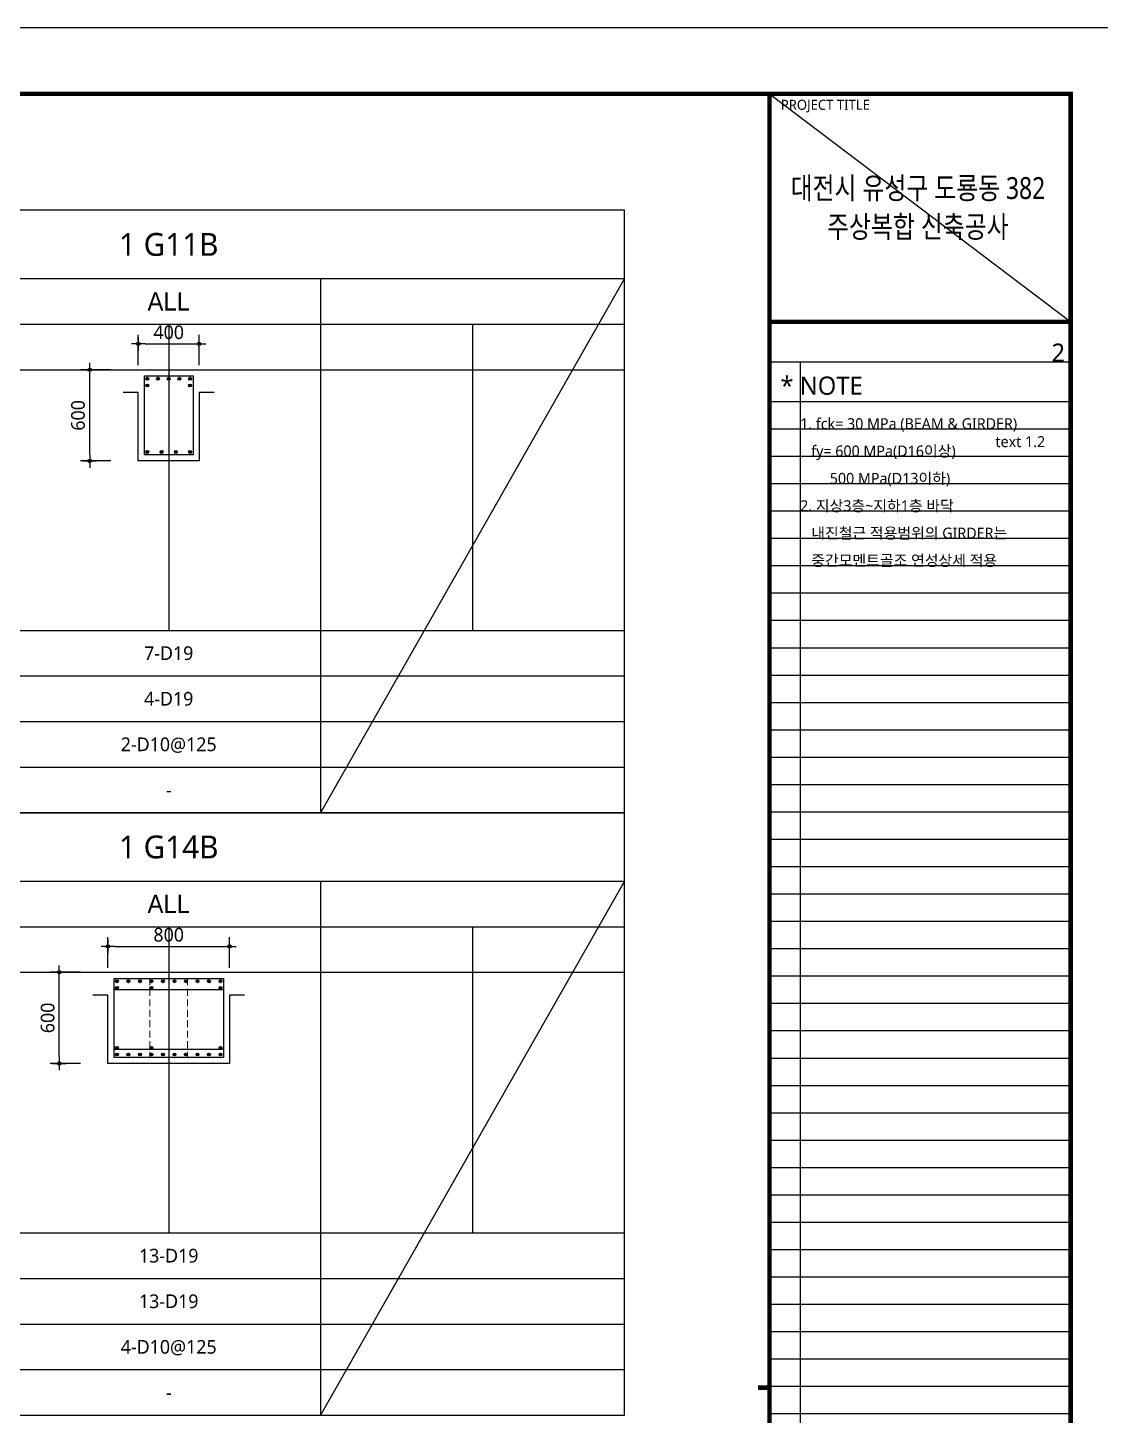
# Model space of a CAD drawing. Header units: millimetres. Extents: x 0 to 252030, y -124740 to 196020.
# Drawn here: x 169025 to 176085, y 115610 to 124740 of the extents above; entities that cross this region are included whole.
import ezdxf
from ezdxf.enums import TextEntityAlignment as Align

# ---------------------------------------------------------------- set-up
doc = ezdxf.new("R2010")
doc.units = ezdxf.units.MM
doc.header["$LTSCALE"] = 30
doc.linetypes.add('HID', pattern=[2.3, 1.5, -0.8])
doc.layers.get('DEFPOINTS').update_dxf_attribs({"color": 142})
for name, color, linetype in [('0-SEC1', 3, 'Continuous'), ('CON', 2, 'Continuous'), ('DIM', 7, 'Continuous'), ('ETC', 7, 'Continuous'), ('S-철근', 3, 'Continuous'), ('SHEET', 7, 'Continuous'), ('TEX', 3, 'Continuous'), ('TXT', 3, 'Continuous'), ('XR-FORM_(도룡동)$0$AA-SHEET', 9, 'Continuous'), ('XR-FORM_(도룡동)$0$Sheet', 7, 'Continuous'), ('XR-FORM_(도룡동)$0$Sheet-text', 3, 'Continuous')]:
    doc.layers.add(name, color=color, linetype=linetype)
doc.layers.add('TieBar', color=7, linetype='HID', lineweight=0)
doc.styles.get("Standard").update_dxf_attribs({"font": 'malgun.ttf'})
doc.styles.add('XR-FORM_(도룡동)$3$맑은고딕', font='malgun.ttf')
doc.styles.add('돋움', font='Dotum.ttf')
doc.styles.add('맑은 고딕', font='malgun.ttf')
doc.dimstyles.new('30NDIM', dxfattribs={"dimscale": 50, "dimtxt": 3, "dimasz": 1.5, "dimexe": 2, "dimexo": 6, "dimgap": 1, "dimtad": 1, "dimdec": 0, "dimrnd": 0.25, "dimzin": 0, "dimdsep": 46, "dimtxsty": 'Standard', "dimblk": 'Z_DOT', "dimcen": 5, "dimclrd": 256, "dimclre": 256, "dimclrt": 3, "dimadec": 0, "dimazin": 0, "dimtm": 1e-09, "dimtfac": 1, "dimtdec": 0, "dimtix": 1, "dimtmove": 2, "dimatfit": 1, "dimldrblk": 'Z_DOT', "dimfxl": 1, "dimtolj": 1, "dimtzin": 0, "dimarcsym": 0})

# ---------------------------------------------------------------- blocks, each defined once
blk = doc.blocks.new('4등분')
at = {"layer": 'DEFPOINTS'}
for p, q in [((1000, 3214.5), (1000, 1200)), ((3000, 3214.5), (3000, 1200)), ((5000, 3214.5), (5000, 1200)), ((0, 2914.5), (6000, 2914.5))]:
    blk.add_line(p, q, dxfattribs=at)
at = {"layer": 'SHEET'}
blk.add_line((0, 3514.5), (6000, 3514.5), dxfattribs=at)
at = {"layer": 'SHEET', "color": 6}
for p, q in [((2000, 3514.5), (2000, 0)), ((4000, 3514.5), (4000, 0)), ((0, 3214.5), (6000, 3214.5)), ((0, 1200), (6000, 1200)), ((0, 900), (6000, 900)), ((0, 600), (6000, 600)), ((0, 300), (6000, 300))]:
    blk.add_line(p, q, dxfattribs=at)
at = {"layer": 'SHEET'}
blk.add_lwpolyline([(6000, 3964.5), (0, 3964.5), (0, 0), (6000, 0)], close=True, dxfattribs=at)
blk = doc.blocks.new('XR-FORM_(도룡동)$0$S')
at = {"layer": 'DEFPOINTS'}
for p, q in [((75750, 52950), (82250, 52950)), ((75640, 52073), (82226, 52073)), ((76315, 52073), (76315, 20700)), ((82250, 51196), (75640, 51196)), ((82250, 50596), (75640, 50596)), ((82250, 49996), (75640, 49996)), ((82250, 49396), (75640, 49396)), ((82250, 48796), (75640, 48796)), ((82250, 48196), (75640, 48196)), ((82250, 47596), (75640, 47596)), ((82250, 46996), (75640, 46996)), ((82250, 46396), (75640, 46396)), ((82250, 45796), (75640, 45796)), ((82250, 45196), (75640, 45196)), ((82250, 44596), (75640, 44596)), ((82250, 43996), (75640, 43996)), ((82250, 43396), (75640, 43396)), ((82250, 42796), (75640, 42796)), ((82250, 42196), (75640, 42196)), ((82250, 41596), (75640, 41596)), ((82250, 40996), (75640, 40996)), ((82250, 40396), (75640, 40396)), ((82250, 39796), (75640, 39796)), ((82250, 39196), (75640, 39196)), ((82250, 38596), (75640, 38596)), ((82250, 37996), (75640, 37996)), ((82250, 37396), (75640, 37396)), ((82250, 36796), (75640, 36796)), ((82250, 36196), (75640, 36196)), ((82250, 35596), (75640, 35596)), ((82250, 34996), (75640, 34996)), ((82250, 34396), (75640, 34396)), ((82250, 33796), (75640, 33796)), ((82250, 33196), (75640, 33196)), ((82250, 32596), (75640, 32596)), ((82250, 31996), (75640, 31996)), ((82250, 31396), (75640, 31396)), ((82250, 30796), (75640, 30796)), ((82250, 30196), (75640, 30196)), ((82250, 29596), (75640, 29596)), ((82250, 28996), (75640, 28996))]:
    blk.add_line(p, q, dxfattribs=at)
at = {"layer": 'XR-FORM_(도룡동)$0$AA-SHEET', "const_width": 99.9}
blk.add_lwpolyline([(75750, 52950), (82250, 52950)], dxfattribs=at)
at = {"layer": 'XR-FORM_(도룡동)$0$Sheet', "const_width": 100}
blk.add_lwpolyline([(1850, 57950), (82250, 57950), (82250, 1200), (1850, 1200)], close=True, dxfattribs=at)
for points in [[(75640, 57950), (75640, 1200)], [(75640, 52950), (82250, 52950)]]:
    blk.add_lwpolyline(points, dxfattribs=at)
at = {"layer": 'XR-FORM_(도룡동)$0$Sheet', "linetype": 'Continuous', "const_width": 100}
blk.add_lwpolyline([(75640, 29575), (75390, 29575)], dxfattribs=at)
at = {"layer": 'DEFPOINTS', "style": 'XR-FORM_(도룡동)$3$맑은고딕'}
blk.add_text('2', height=400, dxfattribs=at).set_placement((82126, 52273), align=Align.MIDDLE_RIGHT)
blk.add_text('text 1.2', height=240, dxfattribs=at).set_placement((80599, 50202))
at = {"layer": 'XR-FORM_(도룡동)$0$Sheet', "style": 'XR-FORM_(도룡동)$3$맑은고딕'}
blk.add_text('PROJECT TITLE', height=220, dxfattribs=at).set_placement((75890, 57600))
at = {"layer": 'XR-FORM_(도룡동)$0$Sheet-text', "style": 'XR-FORM_(도룡동)$3$맑은고딕'}
blk.add_text('* NOTE', height=400, dxfattribs=at).set_placement((75881, 51550), align=Align.MIDDLE_LEFT)
blk = doc.blocks.new('XR-FORM_(도룡동)', base_point=(101.33, -56114.51))
at = {"layer": 'DEFPOINTS'}
blk.add_line((377.95, 289.75), (411, 264.75), dxfattribs=at)
blk.add_lwpolyline([(0, 0), (420, 0), (420, 297), (0, 297)], close=True, dxfattribs=at)
at = {"xscale": 0.005, "yscale": 0.005, "zscale": 0.005}
blk.add_blockref('XR-FORM_(도룡동)$0$S', (-0.25, 0), dxfattribs=at)
at = {"layer": 'XR-FORM_(도룡동)$0$Sheet-text', "style": 'XR-FORM_(도룡동)$3$맑은고딕', "width": 0.8}
for s, p in [('대전시 유성구 도룡동 382', (394.23, 279.42)), ('주상복합 신축공사', (394.23, 275.17))]:
    blk.add_text(s, height=2.4, dxfattribs=at).set_placement(p, align=Align.MIDDLE_CENTER)
blk = doc.blocks.new('NOTE-보일람표')
at = {"layer": 'TEX', "style": '맑은 고딕'}
for s, p in [('1. fck= 30 MPa (BEAM & GIRDER)', (0, -144)), ('   fy= 600 MPa(D16이상) ', (0, -324)), ('        500 MPa(D13이하)', (0, -504)), ('2. 지상3층~지하1층 바닥', (0, -684)), ('   내진철근 적용범위의 GIRDER는', (0, -864)), ('   중간모멘트골조 연성상세 적용', (0, -1044))]:
    blk.add_text(s, height=72, dxfattribs=at).set_placement(p, align=Align.MIDDLE_LEFT)
blk = doc.blocks.new('Z_DOT')
at = {"layer": 'DIM', "color": 0}
for p, q in [((-1, 0), (1, 0)), ((0, -1), (0, 1))]:
    blk.add_line(p, q, dxfattribs=at)
for radius in [0.25, 0.125]:
    blk.add_circle((0, 0), radius, dxfattribs=at)
blk = doc.blocks.new('*D637')
at = {"layer": 'DEFPOINTS', "color": 0, "transparency": 16777216}
for p in [(170153, 122659.7), (169753, 122339.5), (170153, 122339.5)]:
    blk.add_point(p, dxfattribs=at)
at = {"layer": 'DIM', "lineweight": -2, "transparency": 16777216}
for p, q in [((169753, 122519.5), (169753, 122719.7)), ((170153, 122519.5), (170153, 122719.7)), ((169798, 122659.7), (170108, 122659.7))]:
    blk.add_line(p, q, dxfattribs=at)
at = {"layer": 'DIM', "lineweight": -2, "transparency": 16777216, "xscale": 45, "yscale": 45, "zscale": 45, "rotation": 180}
blk.add_blockref('Z_DOT', (169753, 122659.7), dxfattribs=at)
at = {"layer": 'DIM', "lineweight": -2, "transparency": 16777216, "xscale": 45, "yscale": 45, "zscale": 45}
blk.add_blockref('Z_DOT', (170153, 122659.7), dxfattribs=at)
at = {"layer": 'DIM', "color": 3, "transparency": 16777216, "insert": (169953, 122736.1), "char_height": 90, "attachment_point": 5}
blk.add_mtext('\\A1;400', dxfattribs=at)
blk = doc.blocks.new('*D638')
at = {"layer": 'DEFPOINTS', "color": 0, "transparency": 16777216}
for p in [(169432.8, 122489.5), (169753, 122489.5), (169753, 121889.5)]:
    blk.add_point(p, dxfattribs=at)
at = {"layer": 'DIM', "lineweight": -2, "transparency": 16777216}
for p, q in [((169573, 122489.5), (169372.8, 122489.5)), ((169432.8, 121934.5), (169432.8, 122444.5)), ((169573, 121889.5), (169372.8, 121889.5))]:
    blk.add_line(p, q, dxfattribs=at)
at = {"layer": 'DIM', "lineweight": -2, "transparency": 16777216, "xscale": 45, "yscale": 45, "zscale": 45}
for p, rotation in [((169432.8, 122489.5), 90), ((169432.8, 121889.5), 270)]:
    blk.add_blockref('Z_DOT', p, dxfattribs=dict(at, rotation=rotation))
at = {"layer": 'DIM', "color": 3, "transparency": 16777216, "insert": (169356.4, 122189.5), "char_height": 90, "attachment_point": 5, "rotation": 90}
blk.add_mtext('\\A1;600', dxfattribs=at)
blk = doc.blocks.new('*D643')
at = {"layer": 'DEFPOINTS', "color": 0, "transparency": 16777216}
for p in [(170353, 118695.2), (169553, 118375), (170353, 118375)]:
    blk.add_point(p, dxfattribs=at)
at = {"layer": 'DIM', "lineweight": -2, "transparency": 16777216}
for p, q in [((169553, 118555), (169553, 118755.2)), ((169598, 118695.2), (170308, 118695.2)), ((170353, 118555), (170353, 118755.2))]:
    blk.add_line(p, q, dxfattribs=at)
at = {"layer": 'DIM', "lineweight": -2, "transparency": 16777216, "xscale": 45, "yscale": 45, "zscale": 45, "rotation": 180}
blk.add_blockref('Z_DOT', (169553, 118695.2), dxfattribs=at)
at = {"layer": 'DIM', "lineweight": -2, "transparency": 16777216, "xscale": 45, "yscale": 45, "zscale": 45}
blk.add_blockref('Z_DOT', (170353, 118695.2), dxfattribs=at)
at = {"layer": 'DIM', "color": 3, "transparency": 16777216, "insert": (169953, 118771.6), "char_height": 90, "attachment_point": 5}
blk.add_mtext('\\A1;800', dxfattribs=at)
blk = doc.blocks.new('*D644')
at = {"layer": 'DEFPOINTS', "color": 0, "transparency": 16777216}
for p in [(169232.8, 118525), (169553, 118525), (169553, 117925)]:
    blk.add_point(p, dxfattribs=at)
at = {"layer": 'DIM', "lineweight": -2, "transparency": 16777216}
for p, q in [((169373, 118525), (169172.8, 118525)), ((169232.8, 117970), (169232.8, 118480)), ((169373, 117925), (169172.8, 117925))]:
    blk.add_line(p, q, dxfattribs=at)
at = {"layer": 'DIM', "lineweight": -2, "transparency": 16777216, "xscale": 45, "yscale": 45, "zscale": 45}
for p, rotation in [((169232.8, 118525), 90), ((169232.8, 117925), 270)]:
    blk.add_blockref('Z_DOT', p, dxfattribs=dict(at, rotation=rotation))
at = {"layer": 'DIM', "color": 3, "transparency": 16777216, "insert": (169156.4, 118225), "char_height": 90, "attachment_point": 5, "rotation": 90}
blk.add_mtext('\\A1;600', dxfattribs=at)

msp = doc.modelspace()

# ---------------------------------------------------------------- hatches: boundary and pattern name
at = {"layer": 'S-철근'}
h = msp.add_hatch(color=256, dxfattribs=at)
edge = h.paths.add_edge_path()
edge.add_arc((169812.08013, 122430.41992), 9.55, 0, 180)
edge.add_arc((169812.08013, 122430.41992), 9.55, 180, 360)
h = msp.add_hatch(color=256, dxfattribs=at)
edge = h.paths.add_edge_path()
edge.add_arc((169882.54013, 122430.41992), 9.55, 0, 180)
edge.add_arc((169882.54013, 122430.41992), 9.55, 180, 360)
h = msp.add_hatch(color=256, dxfattribs=at)
edge = h.paths.add_edge_path()
edge.add_arc((169953.00013, 122430.41992), 9.55, 0, 180)
edge.add_arc((169953.00013, 122430.41992), 9.55, 180, 360)
h = msp.add_hatch(color=256, dxfattribs=at)
edge = h.paths.add_edge_path()
edge.add_arc((170023.46013, 122430.41992), 9.55, 0, 180)
edge.add_arc((170023.46013, 122430.41992), 9.55, 180, 360)
h = msp.add_hatch(color=256, dxfattribs=at)
edge = h.paths.add_edge_path()
edge.add_arc((170093.92013, 122430.41992), 9.55, 0, 180)
edge.add_arc((170093.92013, 122430.41992), 9.55, 180, 360)
h = msp.add_hatch(color=256, dxfattribs=at)
edge = h.paths.add_edge_path()
edge.add_arc((169812.08013, 122386.31992), 9.55, 0, 180)
edge.add_arc((169812.08013, 122386.31992), 9.55, 180, 360)
h = msp.add_hatch(color=256, dxfattribs=at)
edge = h.paths.add_edge_path()
edge.add_arc((170093.92013, 122386.31992), 9.55, 0, 180)
edge.add_arc((170093.92013, 122386.31992), 9.55, 180, 360)
h = msp.add_hatch(color=256, dxfattribs=at)
edge = h.paths.add_edge_path()
edge.add_arc((169812.08013, 121948.57992), 9.55, 0, 180)
edge.add_arc((169812.08013, 121948.57992), 9.55, 180, 360)
h = msp.add_hatch(color=256, dxfattribs=at)
edge = h.paths.add_edge_path()
edge.add_arc((169906.0268, 121948.57992), 9.55, 0, 180)
edge.add_arc((169906.0268, 121948.57992), 9.55, 180, 360)
h = msp.add_hatch(color=256, dxfattribs=at)
edge = h.paths.add_edge_path()
edge.add_arc((169999.97347, 121948.57992), 9.55, 0, 180)
edge.add_arc((169999.97347, 121948.57992), 9.55, 180, 360)
h = msp.add_hatch(color=256, dxfattribs=at)
edge = h.paths.add_edge_path()
edge.add_arc((170093.92013, 121948.57992), 9.55, 0, 180)
edge.add_arc((170093.92013, 121948.57992), 9.55, 180, 360)
h = msp.add_hatch(color=256, dxfattribs=at)
edge = h.paths.add_edge_path()
edge.add_arc((169612.08013, 118465.91992), 9.55, 0, 180)
edge.add_arc((169612.08013, 118465.91992), 9.55, 180, 360)
h = msp.add_hatch(color=256, dxfattribs=at)
edge = h.paths.add_edge_path()
edge.add_arc((169612.08013, 118421.81992), 9.55, 0, 180)
edge.add_arc((169612.08013, 118421.81992), 9.55, 180, 360)
h = msp.add_hatch(color=256, dxfattribs=at)
edge = h.paths.add_edge_path()
edge.add_arc((169687.84013, 118465.91992), 9.55, 0, 180)
edge.add_arc((169687.84013, 118465.91992), 9.55, 180, 360)
h = msp.add_hatch(color=256, dxfattribs=at)
edge = h.paths.add_edge_path()
edge.add_arc((169763.60013, 118465.91992), 9.55, 0, 180)
edge.add_arc((169763.60013, 118465.91992), 9.55, 180, 360)
h = msp.add_hatch(color=256, dxfattribs=at)
edge = h.paths.add_edge_path()
edge.add_arc((169839.36013, 118465.91992), 9.55, 0, 180)
edge.add_arc((169839.36013, 118465.91992), 9.55, 180, 360)
h = msp.add_hatch(color=256, dxfattribs=at)
edge = h.paths.add_edge_path()
edge.add_arc((169839.36013, 118421.81992), 9.55, 0, 180)
edge.add_arc((169839.36013, 118421.81992), 9.55, 180, 360)
h = msp.add_hatch(color=256, dxfattribs=at)
edge = h.paths.add_edge_path()
edge.add_arc((169915.12013, 118465.91992), 9.55, 0, 180)
edge.add_arc((169915.12013, 118465.91992), 9.55, 180, 360)
h = msp.add_hatch(color=256, dxfattribs=at)
edge = h.paths.add_edge_path()
edge.add_arc((169990.88013, 118465.91992), 9.55, 0, 180)
edge.add_arc((169990.88013, 118465.91992), 9.55, 180, 360)
h = msp.add_hatch(color=256, dxfattribs=at)
edge = h.paths.add_edge_path()
edge.add_arc((170066.64013, 118465.91992), 9.55, 0, 180)
edge.add_arc((170066.64013, 118465.91992), 9.55, 180, 360)
h = msp.add_hatch(color=256, dxfattribs=at)
edge = h.paths.add_edge_path()
edge.add_arc((170142.40013, 118465.91992), 9.55, 0, 180)
edge.add_arc((170142.40013, 118465.91992), 9.55, 180, 360)
h = msp.add_hatch(color=256, dxfattribs=at)
edge = h.paths.add_edge_path()
edge.add_arc((170218.16013, 118465.91992), 9.55, 0, 180)
edge.add_arc((170218.16013, 118465.91992), 9.55, 180, 360)
h = msp.add_hatch(color=256, dxfattribs=at)
edge = h.paths.add_edge_path()
edge.add_arc((170293.92013, 118465.91992), 9.55, 0, 180)
edge.add_arc((170293.92013, 118465.91992), 9.55, 180, 360)
h = msp.add_hatch(color=256, dxfattribs=at)
edge = h.paths.add_edge_path()
edge.add_arc((170293.92013, 118421.81992), 9.55, 0, 180)
edge.add_arc((170293.92013, 118421.81992), 9.55, 180, 360)
h = msp.add_hatch(color=256, dxfattribs=at)
edge = h.paths.add_edge_path()
edge.add_arc((169612.08013, 118028.17992), 9.55, 0, 180)
edge.add_arc((169612.08013, 118028.17992), 9.55, 180, 360)
h = msp.add_hatch(color=256, dxfattribs=at)
edge = h.paths.add_edge_path()
edge.add_arc((169612.08013, 117984.07992), 9.55, 0, 180)
edge.add_arc((169612.08013, 117984.07992), 9.55, 180, 360)
h = msp.add_hatch(color=256, dxfattribs=at)
edge = h.paths.add_edge_path()
edge.add_arc((169687.84013, 117984.07992), 9.55, 0, 180)
edge.add_arc((169687.84013, 117984.07992), 9.55, 180, 360)
h = msp.add_hatch(color=256, dxfattribs=at)
edge = h.paths.add_edge_path()
edge.add_arc((169763.60013, 117984.07992), 9.55, 0, 180)
edge.add_arc((169763.60013, 117984.07992), 9.55, 180, 360)
h = msp.add_hatch(color=256, dxfattribs=at)
edge = h.paths.add_edge_path()
edge.add_arc((169839.36013, 118028.17992), 9.55, 0, 180)
edge.add_arc((169839.36013, 118028.17992), 9.55, 180, 360)
h = msp.add_hatch(color=256, dxfattribs=at)
edge = h.paths.add_edge_path()
edge.add_arc((169839.36013, 117984.07992), 9.55, 0, 180)
edge.add_arc((169839.36013, 117984.07992), 9.55, 180, 360)
h = msp.add_hatch(color=256, dxfattribs=at)
edge = h.paths.add_edge_path()
edge.add_arc((169915.12013, 117984.07992), 9.55, 0, 180)
edge.add_arc((169915.12013, 117984.07992), 9.55, 180, 360)
h = msp.add_hatch(color=256, dxfattribs=at)
edge = h.paths.add_edge_path()
edge.add_arc((169990.88013, 117984.07992), 9.55, 0, 180)
edge.add_arc((169990.88013, 117984.07992), 9.55, 180, 360)
h = msp.add_hatch(color=256, dxfattribs=at)
edge = h.paths.add_edge_path()
edge.add_arc((170066.64013, 117984.07992), 9.55, 0, 180)
edge.add_arc((170066.64013, 117984.07992), 9.55, 180, 360)
h = msp.add_hatch(color=256, dxfattribs=at)
edge = h.paths.add_edge_path()
edge.add_arc((170142.40013, 117984.07992), 9.55, 0, 180)
edge.add_arc((170142.40013, 117984.07992), 9.55, 180, 360)
h = msp.add_hatch(color=256, dxfattribs=at)
edge = h.paths.add_edge_path()
edge.add_arc((170218.16013, 117984.07992), 9.55, 0, 180)
edge.add_arc((170218.16013, 117984.07992), 9.55, 180, 360)
h = msp.add_hatch(color=256, dxfattribs=at)
edge = h.paths.add_edge_path()
edge.add_arc((170293.92013, 118028.17992), 9.55, 0, 180)
edge.add_arc((170293.92013, 118028.17992), 9.55, 180, 360)
h = msp.add_hatch(color=256, dxfattribs=at)
edge = h.paths.add_edge_path()
edge.add_arc((170293.92013, 117984.07992), 9.55, 0, 180)
edge.add_arc((170293.92013, 117984.07992), 9.55, 180, 360)

# ---------------------------------------------------------------- linework, layer by layer
at = {"layer": 'CON', "color": 8}
for p, q in [((169653.00013, 122489.49992), (170253.00013, 122489.49992)), ((169453.00013, 118524.99992), (170453.00013, 118524.99992))]:
    msp.add_line(p, q, dxfattribs=at)
for points in [[(170253.00013, 122339.49992), (170153.00013, 122339.49992), (170153.00013, 121889.49992), (169753.00013, 121889.49992), (169753.00013, 122339.49992), (169653.00013, 122339.49992)], [(170453.00013, 118374.99992), (170353.00013, 118374.99992), (170353.00013, 117924.99992), (169553.00013, 117924.99992), (169553.00013, 118374.99992), (169453.00013, 118374.99992)]]:
    msp.add_lwpolyline(points, dxfattribs=at)
at = {"layer": 'ETC', "color": 8}
for p, q in [((169593.00013, 118412.26992), (170313.00013, 118412.26992)), ((169593.00013, 118018.62992), (170313.00013, 118018.62992))]:
    msp.add_line(p, q, dxfattribs=at)
at = {"layer": 'S-철근'}
for points in [[(169793.00013, 121929.49992), (169793.00013, 122449.49992), (170113.00013, 122449.49992), (170113.00013, 121929.49992), (169793.00013, 121929.49992)], [(169593.00013, 117964.99992), (169593.00013, 118484.99992), (170313.00013, 118484.99992), (170313.00013, 117964.99992), (169593.00013, 117964.99992)]]:
    msp.add_lwpolyline(points, dxfattribs=at)
for centre in [(169812.08013, 122430.41992), (169882.54013, 122430.41992), (169953.00013, 122430.41992), (170023.46013, 122430.41992), (170093.92013, 122430.41992), (169812.08013, 122386.31992), (170093.92013, 122386.31992), (169812.08013, 121948.57992), (169906.0268, 121948.57992), (169999.97347, 121948.57992), (170093.92013, 121948.57992), (169612.08013, 118465.91992), (169612.08013, 118421.81992), (169687.84013, 118465.91992), (169763.60013, 118465.91992), (169839.36013, 118465.91992), (169839.36013, 118421.81992), (169915.12013, 118465.91992), (169990.88013, 118465.91992), (170066.64013, 118465.91992), (170142.40013, 118465.91992), (170218.16013, 118465.91992), (170293.92013, 118465.91992), (170293.92013, 118421.81992), (169612.08013, 118028.17992), (169612.08013, 117984.07992), (169687.84013, 117984.07992), (169763.60013, 117984.07992), (169839.36013, 118028.17992), (169839.36013, 117984.07992), (169915.12013, 117984.07992), (169990.88013, 117984.07992), (170066.64013, 117984.07992), (170142.40013, 117984.07992), (170218.16013, 117984.07992), (170293.92013, 118028.17992), (170293.92013, 117984.07992)]:
    msp.add_circle(centre, 9.55, dxfattribs=at)
at = {"layer": 'SHEET'}
for p, q in [((172953.00013, 123089.49992), (170953.00013, 119574.99992)), ((172953.00013, 119124.99992), (170953.00013, 115610.49992))]:
    msp.add_line(p, q, dxfattribs=at)
at = {"layer": 'TieBar'}
for p, q in [((169829.81013, 118484.99992), (169829.81013, 117964.99992)), ((170076.19013, 118484.99992), (170076.19013, 117964.99992))]:
    msp.add_line(p, q, dxfattribs=at)

# ---------------------------------------------------------------- block references
for p in [(166953.00013, 119574.99992), (166953.00013, 115610.49992)]:
    msp.add_blockref('4등분', p)
at = {"layer": '0-SEC1', "xscale": 60, "yscale": 60, "zscale": 60}
msp.add_blockref('XR-FORM_(도룡동)', (157310.02429, -3259950.57868), dxfattribs=at)
at = {"layer": 'S-철근'}
msp.add_blockref('NOTE-보일람표', (174109.3931, 122278.91905), dxfattribs=at)

# ---------------------------------------------------------------- texts
at = {"layer": 'TXT', "color": 2, "style": '맑은 고딕'}
for s, p in [('1 G11B', (169953.00013, 123314.49992)), ('1 G14B', (169953.00013, 119349.99992))]:
    msp.add_text(s, height=150, dxfattribs=at).set_placement(p, align=Align.MIDDLE_CENTER)
at = {"layer": 'TXT'}
for s, height, style, p in [('ALL', 120, '돋움', (169953.00013, 122939.49992)), ('7-D19', 90, '맑은 고딕', (169953.00013, 120624.99992)), ('4-D19', 90, '맑은 고딕', (169953.00013, 120324.99992)), ('2-D10@125', 90, '맑은 고딕', (169953.00013, 120024.99992)), ('-', 90, '맑은 고딕', (169953.00013, 119724.99992)), ('ALL', 120, '돋움', (169953.00013, 118974.99992)), ('13-D19', 90, '맑은 고딕', (169953.00013, 116660.49992)), ('13-D19', 90, '맑은 고딕', (169953.00013, 116360.49992)), ('4-D10@125', 90, '맑은 고딕', (169953.00013, 116060.49992)), ('-', 90, '맑은 고딕', (169953.00013, 115760.49992))]:
    msp.add_text(s, height=height, dxfattribs=dict(at, style=style)).set_placement(p, align=Align.MIDDLE_CENTER)

# ---------------------------------------------------------------- dimensions: what is measured, and where the dimension line sits
at = {"layer": 'DIM'}
for base, p1, p2, picture, middle in [((170153.00013, 122659.65148), (169753.00013, 122339.49992), (170153.00013, 122339.49992), '*D637', (169953.00013, 122736.14945)), ((170353.00013, 118695.15148), (169553.00013, 118374.99992), (170353.00013, 118374.99992), '*D643', (169953.00013, 118771.64945))]:
    dim = msp.add_linear_dim(base=base, p1=p1, p2=p2, dimstyle='30NDIM', override={"dimscale": 30, "dimtxsty": 'Standard'}, dxfattribs=at)
    dim.commit()
    dim.dimension.update_dxf_attribs({"geometry": picture, "text_midpoint": middle})
for base, p1, p2, picture, middle in [((169432.84857, 122489.49992), (169753.00013, 121889.49992), (169753.00013, 122489.49992), '*D638', (169356.3506, 122189.49992)), ((169232.84857, 118524.99992), (169553.00013, 117924.99992), (169553.00013, 118524.99992), '*D644', (169156.3506, 118224.99992))]:
    dim = msp.add_linear_dim(base=base, p1=p1, p2=p2, angle=90, dimstyle='30NDIM', override={"dimscale": 30, "dimtxsty": 'Standard'}, dxfattribs=at)
    dim.commit()
    dim.dimension.update_dxf_attribs({"geometry": picture, "text_midpoint": middle})

doc.saveas('drawing.dxf')
